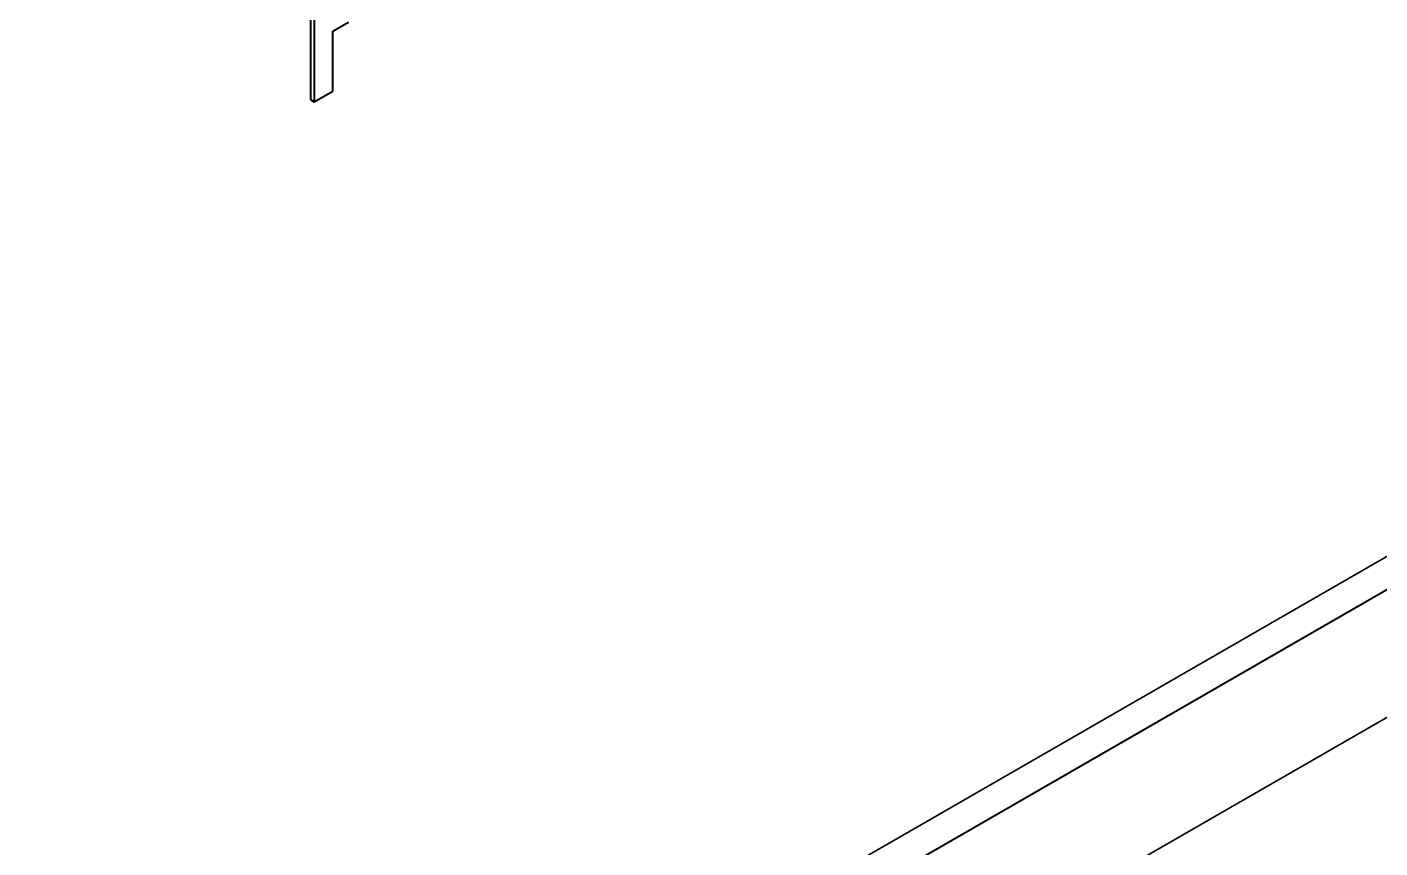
# Model space of a CAD drawing. Header units: millimetres. Extents: x 0 to 1682, y 0 to 1188.
# Drawn here: x 1559.51 to 1570.51, y 962.71 to 969.38 of the extents above; entities that cross this region are included whole.
import ezdxf

# ---------------------------------------------------------------- set-up
doc = ezdxf.new("R2010")
doc.units = ezdxf.units.MM
doc.header["$LTSCALE"] = 2
doc.layers.add('가시적인 것(ISO)', color=3, linetype='Continuous', lineweight=40)
doc.layers.add('가시적인 좁은 것(ISO)', color=3, linetype='Continuous', lineweight=35)

msp = doc.modelspace()

# ---------------------------------------------------------------- linework, layer by layer
at = {"layer": '가시적인 것(ISO)'}
for p, q in [((1598.233, 980.745), (1537.139, 945.564)), ((1561.813, 968.792), (1561.813, 970.1)), ((1561.841, 970.084), (1561.841, 968.776)), ((1561.992, 969.35), (1562.119, 969.423)), ((1561.992, 968.862), (1561.992, 969.35)), ((1561.841, 968.776), (1561.992, 968.862)), ((1561.813, 968.792), (1561.841, 968.776))]:
    msp.add_line(p, q, dxfattribs=at)
at = {"layer": '가시적인 좁은 것(ISO)'}
for p, q in [((1537.306, 945.931), (1598.4, 981.113)), ((1598.4, 979.805), (1537.306, 944.623))]:
    msp.add_line(p, q, dxfattribs=at)

doc.saveas('drawing.dxf')
